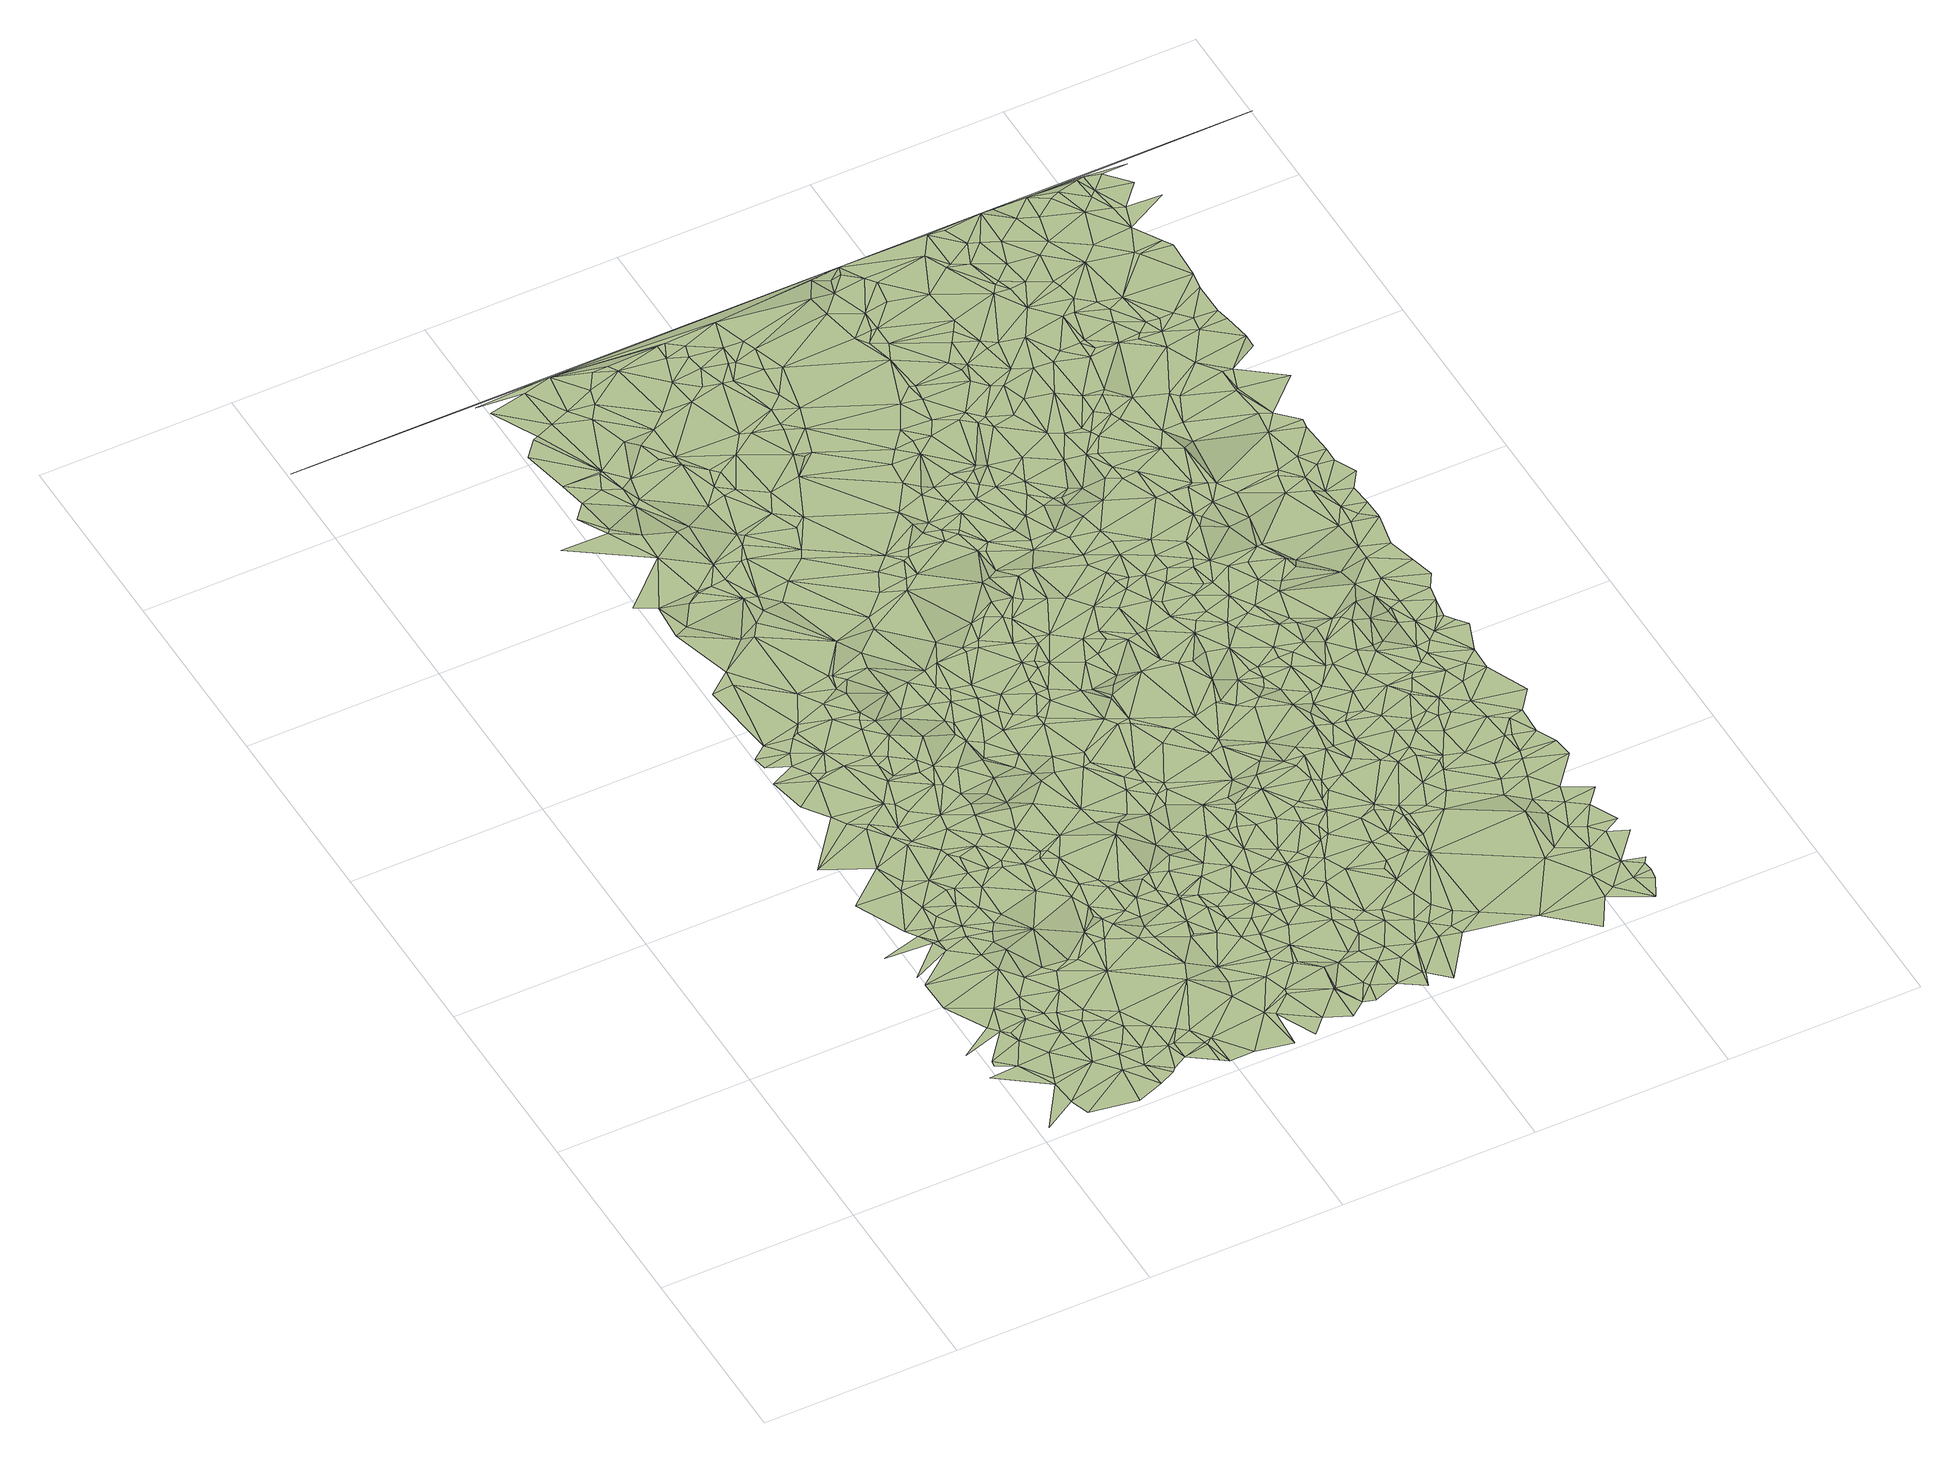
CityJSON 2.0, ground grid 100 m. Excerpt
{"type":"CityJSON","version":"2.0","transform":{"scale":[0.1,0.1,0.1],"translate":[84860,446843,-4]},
"CityObjects":{
"terrain1":{"type":"TINRelief","geometry":[{"type":"CompositeSurface","lod":"2","boundaries":[[[0,1,2]],[[3,4,5]],[[2,6,3]],[[7,8,9]],[[10,0,2]],[[11,2,3]],[[10,7,0]],[[11,12,2]],[[10,2,12]],[[13,14,8]],[[15,3,5]],[[16,7,10]],[[17,5,18]],[[15,11,3]],[[7,13,8]],[[16,19,7]],[[14,20,21]],[[15,12,11]],[[16,10,19]],[[19,13,7]],[[17,18,22]],[[23,10,12]],[[15,5,17]],[[13,20,14]],[[24,25,26]],[[23,19,10]],[[27,24,28]],[[19,29,13]],[[15,30,12]],[[23,12,30]],[[27,21,31]],[[32,13,29]],[[33,29,19]],[[20,31,21]],[[33,19,23]],[[34,25,24]],[[35,36,25]],[[36,37,38]],[[32,20,13]],[[27,34,24]],[[15,39,30]],[[33,32,29]],[[23,30,39]],[[34,35,25]],[[17,22,40]],[[15,17,41]],[[42,33,23]],[[15,41,39]],[[43,36,35]],[[27,44,34]],[[23,39,45]],[[37,46,38]],[[42,23,45]],[[43,37,36]],[[27,31,44]],[[41,17,47]],[[17,40,47]],[[32,48,20]],[[33,49,32]],[[50,35,34]],[[42,49,33]],[[41,51,39]],[[50,34,44]],[[43,35,52]],[[32,49,48]],[[50,52,35]],[[42,45,53]],[[54,31,20]],[[55,47,40]],[[45,39,56]],[[57,41,47]],[[58,59,46]],[[48,54,20]],[[60,44,31]],[[57,51,41]],[[42,53,49]],[[61,39,51]],[[62,63,59]],[[37,64,46]],[[60,31,54]],[[65,43,52]],[[53,45,56]],[[61,56,39]],[[66,47,55]],[[67,37,43]],[[58,62,59]],[[50,65,52]],[[68,50,44]],[[48,69,54]],[[68,44,60]],[[57,61,51]],[[67,64,37]],[[48,49,70]],[[57,47,71]],[[71,47,66]],[[48,70,69]],[[72,43,65]],[[73,53,56]],[[72,67,43]],[[68,74,50]],[[64,75,46]],[[50,76,65]],[[73,56,61]],[[77,61,57]],[[74,76,50]],[[78,79,80]],[[60,54,81]],[[82,71,66]],[[83,49,53]],[[78,80,63]],[[58,46,84]],[[77,57,71]],[[67,75,64]],[[81,54,69]],[[68,60,81]],[[85,72,65]],[[73,61,77]],[[75,84,46]],[[70,86,69]],[[85,65,76]],[[85,67,72]],[[83,70,49]],[[73,83,53]],[[87,71,82]],[[58,88,62]],[[68,81,74]],[[89,90,91]],[[92,93,79]],[[74,94,76]],[[78,92,79]],[[86,81,69]],[[58,84,88]],[[95,63,62]],[[96,71,87]],[[96,77,71]],[[91,90,93]],[[85,97,67]],[[74,81,94]],[[98,86,70]],[[99,89,91]],[[87,82,100]],[[85,76,101]],[[94,101,76]],[[95,62,88]],[[67,102,75]],[[78,63,95]],[[103,88,84]],[[83,98,70]],[[82,104,105]],[[106,84,75]],[[96,87,107]],[[100,82,105]],[[67,97,108]],[[103,84,106]],[[85,101,97]],[[107,87,100]],[[67,108,102]],[[78,109,92]],[[106,75,102]],[[103,95,88]],[[105,104,110]],[[111,99,91]],[[92,112,93]],[[73,77,113]],[[91,93,112]],[[86,114,81]],[[98,114,86]],[[115,94,81]],[[105,110,116]],[[100,105,116]],[[107,100,116]],[[117,109,78]],[[92,109,112]],[[99,118,119]],[[115,101,94]],[[83,120,98]],[[108,97,121]],[[113,77,96]],[[101,122,97]],[[117,78,95]],[[73,113,83]],[[103,123,95]],[[124,99,111]],[[111,91,112]],[[106,102,125]],[[103,106,126]],[[116,110,127]],[[97,122,121]],[[128,123,103]],[[98,120,114]],[[124,118,99]],[[113,96,107]],[[117,112,109]],[[108,129,102]],[[130,122,101]],[[108,121,129]],[[83,131,120]],[[111,112,132]],[[128,103,126]],[[133,119,118]],[[130,101,115]],[[106,125,126]],[[124,111,132]],[[134,81,114]],[[122,129,121]],[[135,95,123]],[[135,117,95]],[[129,125,102]],[[107,116,136]],[[134,115,81]],[[131,114,120]],[[130,137,122]],[[83,138,131]],[[139,112,117]],[[137,129,122]],[[140,132,112]],[[116,127,141]],[[142,117,135]],[[128,143,123]],[[144,114,131]],[[140,124,132]],[[145,130,115]],[[113,107,136]],[[129,146,125]],[[83,113,147]],[[148,118,124]],[[142,139,117]],[[145,137,130]],[[148,133,118]],[[135,123,143]],[[83,147,138]],[[149,114,144]],[[150,114,149]],[[128,126,143]],[[151,129,137]],[[142,135,152]],[[150,134,114]],[[153,154,155]],[[156,126,125]],[[144,131,157]],[[139,158,112]],[[151,146,129]],[[159,145,115]],[[134,159,115]],[[138,157,131]],[[136,116,141]],[[133,160,154]],[[145,151,137]],[[156,125,146]],[[140,112,158]],[[135,161,152]],[[150,149,144]],[[142,152,162]],[[142,162,139]],[[141,127,163]],[[164,124,140]],[[160,155,154]],[[148,124,164]],[[135,143,161]],[[165,153,155]],[[150,166,134]],[[167,145,159]],[[168,169,153]],[[170,126,156]],[[171,143,126]],[[134,166,159]],[[144,157,172]],[[150,144,172]],[[145,173,151]],[[138,174,157]],[[148,175,133]],[[176,146,151]],[[177,162,152]],[[178,171,126]],[[178,126,170]],[[113,136,179]],[[147,180,138]],[[167,173,145]],[[177,152,161]],[[176,156,146]],[[162,181,139]],[[147,113,182]],[[180,174,138]],[[175,160,133]],[[139,181,158]],[[157,174,183]],[[140,158,184]],[[167,159,185]],[[113,179,182]],[[157,183,172]],[[150,186,166]],[[166,185,159]],[[187,141,163]],[[173,176,151]],[[164,140,188]],[[189,153,165]],[[150,172,186]],[[190,161,143]],[[167,191,173]],[[140,184,188]],[[148,164,192]],[[190,143,171]],[[177,181,162]],[[168,193,194]],[[147,195,180]],[[167,185,191]],[[177,161,190]],[[184,158,196]],[[166,197,185]],[[198,170,156]],[[168,153,189]],[[176,199,156]],[[147,182,195]],[[200,136,141]],[[181,196,158]],[[166,186,197]],[[201,165,155]],[[202,178,170]],[[160,201,155]],[[200,179,136]],[[203,171,178]],[[180,204,174]],[[164,188,205]],[[148,206,175]],[[184,196,188]],[[207,172,183]],[[208,141,187]],[[148,192,206]],[[203,190,171]],[[192,164,205]],[[173,209,176]],[[186,172,207]],[[173,191,209]],[[189,165,210]],[[183,174,211]],[[198,156,199]],[[193,212,213]],[[200,182,179]],[[185,209,191]],[[177,214,181]],[[175,215,160]],[[177,190,214]],[[202,170,198]],[[180,195,204]],[[216,187,217]],[[218,197,186]],[[212,219,213]],[[218,186,207]],[[220,196,181]],[[221,141,208]],[[202,222,178]],[[207,183,211]],[[221,200,141]],[[201,210,165]],[[204,211,174]],[[216,208,187]],[[203,178,222]],[[223,212,193]],[[176,224,199]],[[225,189,210]],[[226,195,182]],[[223,193,168]],[[192,227,206]],[[192,205,228]],[[215,201,160]],[[229,188,196]],[[176,209,224]],[[214,220,181]],[[195,230,204]],[[192,228,227]],[[229,205,188]],[[226,230,195]],[[202,198,222]],[[197,231,185]],[[218,207,232]],[[198,199,224]],[[233,182,200]],[[234,196,220]],[[235,190,203]],[[225,210,201]],[[168,189,236]],[[237,214,190]],[[226,204,230]],[[207,211,238]],[[239,219,212]],[[240,219,241]],[[185,231,209]],[[218,231,197]],[[242,226,182]],[[243,175,206]],[[229,228,205]],[[225,236,189]],[[232,207,238]],[[243,215,175]],[[229,196,234]],[[223,239,212]],[[203,222,244]],[[245,223,168]],[[215,246,201]],[[204,247,211]],[[248,182,233]],[[248,242,182]],[[243,206,227]],[[218,232,249]],[[250,227,228]],[[251,225,201]],[[237,190,235]],[[252,253,240]],[[254,200,221]],[[255,220,214]],[[238,211,256]],[[257,208,216]],[[221,208,257]],[[235,203,244]],[[239,241,219]],[[226,258,204]],[[256,211,247]],[[251,236,225]],[[198,224,259]],[[222,198,260]],[[232,238,249]],[[209,261,224]],[[245,168,236]],[[243,246,215]],[[246,262,201]],[[258,247,204]],[[240,241,263]],[[218,249,231]],[[250,228,229]],[[251,201,262]],[[234,220,264]],[[233,200,254]],[[245,239,223]],[[237,255,214]],[[222,265,244]],[[257,216,266]],[[252,267,253]],[[268,256,247]],[[250,269,227]],[[242,270,226]],[[235,244,271]],[[252,240,263]],[[231,272,209]],[[209,272,261]],[[273,238,256]],[[269,243,227]],[[273,249,238]],[[270,258,226]],[[255,264,220]],[[246,274,262]],[[271,244,265]],[[198,259,260]],[[275,229,234]],[[268,247,276]],[[239,277,241]],[[258,276,247]],[[222,260,265]],[[243,274,246]],[[278,254,221]],[[261,259,224]],[[235,271,279]],[[280,242,248]],[[251,262,281]],[[252,282,267]],[[237,235,283]],[[251,281,236]],[[278,221,257]],[[241,277,263]],[[250,229,275]],[[275,234,264]],[[237,283,255]],[[248,233,284]],[[285,286,282]],[[287,245,236]],[[270,288,258]],[[287,239,245]],[[289,277,239]],[[290,256,268]],[[288,276,258]],[[242,291,270]],[[292,257,266]],[[284,233,254]],[[287,289,239]],[[271,265,293]],[[252,263,277]],[[280,291,242]],[[271,293,279]],[[280,248,284]],[[290,268,276]],[[273,294,249]],[[273,256,290]],[[295,231,249]],[[252,285,282]],[[296,257,292]],[[284,254,297]],[[274,298,262]],[[231,299,272]],[[278,297,254]],[[255,283,300]],[[281,262,301]],[[255,300,264]],[[289,302,277]],[[235,303,283]],[[302,252,277]],[[260,293,265]],[[278,257,296]],[[235,279,303]],[[285,304,286]],[[261,305,259]],[[288,306,276]],[[294,295,249]],[[250,307,269]],[[308,288,270]],[[236,281,309]],[[260,259,305]],[[310,261,272]],[[287,236,311]],[[298,301,262]],[[250,275,307]],[[275,264,312]],[[295,299,231]],[[313,296,292]],[[269,314,243]],[[291,308,270]],[[310,272,299]],[[315,274,243]],[[312,264,300]],[[306,290,276]],[[316,279,293]],[[284,297,317]],[[283,303,300]],[[317,297,278]],[[280,318,291]],[[317,278,296]],[[319,280,284]],[[287,320,289]],[[311,236,309]],[[321,294,273]],[[316,303,279]],[[260,322,293]],[[323,292,324]],[[308,306,288]],[[281,301,309]],[[321,273,290]],[[260,305,322]],[[317,296,313]],[[275,312,307]],[[252,325,285]],[[326,327,304]],[[313,292,323]],[[328,252,302]],[[319,318,280]],[[261,329,305]],[[315,298,274]],[[269,307,314]],[[312,300,330]],[[291,318,308]],[[331,295,294]],[[285,332,304]],[[333,299,295]],[[315,243,314]],[[289,334,302]],[[310,335,261]],[[287,311,320]],[[333,310,299]],[[300,303,336]],[[321,331,294]],[[284,317,337]],[[330,300,336]],[[316,338,303]],[[328,325,252]],[[308,339,306]],[[340,290,306]],[[323,324,341]],[[325,332,285]],[[342,301,298]],[[335,329,261]],[[322,305,329]],[[343,311,309]],[[331,344,295]],[[312,330,345]],[[307,312,345]],[[346,308,318]],[[316,293,347]],[[319,346,318]],[[321,290,340]],[[289,320,334]],[[333,295,344]],[[338,336,303]],[[348,309,301]],[[347,293,322]],[[319,284,349]],[[313,323,350]],[[317,313,350]],[[340,306,339]],[[328,302,351]],[[316,352,338]],[[353,330,336]],[[333,335,310]],[[326,304,332]],[[351,302,354]],[[355,339,308]],[[346,355,308]],[[349,284,337]],[[345,330,353]],[[343,309,348]],[[307,356,314]],[[317,357,337]],[[321,358,331]],[[319,359,346]],[[302,334,354]],[[323,341,350]],[[348,301,342]],[[360,320,311]],[[361,322,329]],[[316,362,352]],[[358,344,331]],[[317,350,357]],[[338,363,336]],[[315,364,298]],[[307,345,356]],[[365,332,325]],[[321,340,358]],[[366,340,339]],[[367,333,344]],[[353,336,363]],[[352,363,338]],[[368,311,343]],[[355,366,339]],[[316,347,362]],[[361,347,322]],[[359,355,346]],[[319,349,359]],[[361,329,369]],[[335,370,329]],[[369,329,370]],[[333,371,335]],[[360,372,320]],[[373,326,332]],[[372,334,320]],[[328,374,325]],[[365,373,332]],[[357,375,337]],[[367,371,333]],[[315,314,376]],[[377,342,298]],[[345,353,378]],[[351,354,379]],[[368,360,311]],[[328,351,374]],[[350,341,380]],[[343,348,381]],[[354,334,379]],[[382,340,366]],[[349,337,375]],[[383,370,335]],[[374,365,325]],[[357,350,384]],[[382,358,340]],[[359,385,355]],[[371,383,335]],[[356,345,386]],[[387,369,370]],[[388,362,347]],[[364,377,298]],[[358,389,344]],[[390,363,352]],[[341,391,392]],[[356,376,314]],[[389,367,344]],[[390,352,362]],[[368,343,381]],[[351,379,374]],[[357,384,375]],[[355,393,366]],[[341,392,380]],[[394,372,360]],[[386,345,378]],[[395,359,349]],[[372,396,334]],[[396,379,334]],[[397,398,326]],[[350,380,384]],[[359,399,385]],[[383,387,370]],[[367,400,371]],[[315,376,364]],[[395,399,359]],[[401,353,363]],[[382,366,402]],[[353,403,378]],[[368,394,360]],[[349,375,404]],[[405,362,388]],[[385,393,355]],[[382,406,358]],[[407,361,369]],[[394,408,372]],[[371,409,383]],[[373,410,326]],[[408,396,372]],[[411,392,391]],[[412,347,361]],[[395,349,404]],[[371,400,409]],[[402,366,393]],[[389,400,367]],[[383,409,387]],[[348,342,413]],[[406,389,358]],[[388,347,412]],[[405,390,362]],[[390,414,363]],[[385,399,415]],[[407,369,387]],[[416,365,374]],[[348,417,381]],[[401,403,353]],[[365,418,373]],[[386,378,403]],[[375,384,419]],[[382,420,406]],[[356,386,421]],[[422,394,368]],[[385,415,393]],[[423,384,380]],[[395,424,399]],[[425,379,396]],[[423,380,392]],[[404,375,419]],[[368,381,417]],[[423,392,411]],[[395,404,426]],[[401,363,414]],[[382,402,427]],[[326,410,428]],[[405,388,412]],[[399,424,415]],[[377,413,342]],[[386,403,429]],[[356,421,376]],[[394,425,408]],[[408,425,396]],[[405,430,390]],[[402,393,427]],[[422,368,417]],[[416,418,365]],[[430,414,390]],[[364,431,377]],[[348,413,417]],[[412,361,407]],[[395,426,424]],[[373,418,410]],[[376,431,364]],[[382,432,420]],[[433,374,379]],[[423,419,384]],[[406,434,389]],[[404,419,426]],[[409,435,387]],[[420,434,406]],[[382,427,432]],[[386,429,421]],[[422,425,394]],[[415,436,393]],[[437,411,438]],[[439,409,400]],[[427,393,440]],[[430,441,414]],[[389,439,400]],[[423,411,437]],[[442,430,405]],[[443,429,403]],[[444,407,387]],[[420,432,434]],[[415,424,445]],[[389,434,446]],[[401,414,441]],[[447,379,425]],[[448,426,419]],[[418,428,410]],[[433,416,374]],[[440,393,436]],[[442,405,412]],[[443,403,401]],[[449,389,446]],[[435,444,387]],[[376,450,431]],[[415,445,436]],[[424,426,451]],[[377,431,452]],[[453,419,423]],[[422,417,454]],[[455,326,428]],[[456,421,429]],[[433,379,447]],[[377,452,413]],[[457,401,441]],[[458,441,430]],[[432,427,459]],[[448,419,453]],[[449,439,389]],[[460,412,407]],[[442,458,430]],[[432,459,434]],[[424,451,445]],[[431,450,452]],[[416,461,418]],[[427,440,462]],[[463,435,409]],[[457,441,458]],[[464,429,443]],[[465,453,423]],[[460,407,444]],[[465,423,437]],[[442,412,466]],[[467,401,457]],[[464,456,429]],[[440,436,468]],[[469,376,421]],[[470,426,448]],[[467,443,401]],[[422,471,425]],[[466,412,460]],[[437,438,472]],[[439,463,409]],[[434,473,446]],[[449,446,474]],[[452,475,413]],[[459,427,462]],[[469,450,376]],[[433,461,416]],[[450,475,452]],[[436,445,468]],[[470,451,426]],[[467,457,458]],[[476,421,456]],[[442,466,477]],[[478,417,413]],[[459,473,434]],[[479,448,453]],[[455,428,418]],[[475,480,413]],[[422,454,471]],[[481,444,435]],[[460,444,481]],[[447,425,482]],[[449,474,439]],[[440,468,462]],[[483,466,460]],[[455,484,326]],[[485,458,442]],[[486,443,467]],[[483,477,466]],[[465,437,487]],[[485,442,477]],[[478,454,417]],[[488,464,443]],[[474,446,473]],[[488,443,486]],[[465,489,453]],[[471,482,425]],[[464,476,456]],[[461,490,418]],[[491,468,445]],[[476,469,421]],[[463,481,435]],[[492,477,483]],[[437,472,487]],[[470,448,479]],[[493,467,458]],[[494,413,480]],[[451,495,445]],[[496,475,450]],[[459,462,497]],[[479,453,489]],[[433,498,461]],[[459,497,473]],[[486,467,493]],[[499,462,468]],[[439,474,500]],[[470,501,451]],[[465,487,502]],[[490,455,418]],[[488,486,493]],[[503,477,492]],[[499,468,491]],[[460,481,504]],[[503,485,477]],[[483,460,505]],[[433,447,506]],[[465,502,489]],[[439,507,463]],[[496,480,475]],[[495,491,445]],[[508,471,454]],[[501,509,451]],[[474,473,500]],[[488,510,464]],[[510,476,464]],[[511,458,485]],[[478,413,494]],[[511,493,458]],[[463,512,481]],[[447,482,513]],[[508,454,514]],[[484,515,326]],[[473,497,516]],[[433,506,498]],[[469,517,450]],[[509,495,451]],[[492,483,505]],[[518,487,472]],[[439,500,519]],[[510,469,476]],[[520,462,499]],[[471,521,482]],[[461,498,522]],[[520,497,462]],[[439,519,507]],[[470,509,501]],[[494,480,523]],[[463,507,512]],[[461,524,490]],[[520,499,491]],[[505,460,504]],[[496,523,480]],[[508,514,471]],[[488,525,510]],[[503,526,485]],[[517,496,450]],[[518,502,487]],[[481,512,504]],[[527,488,493]],[[520,516,497]],[[461,522,524]],[[528,482,521]],[[510,529,469]],[[503,492,505]],[[447,513,506]],[[511,485,526]],[[490,484,455]],[[528,513,482]],[[473,530,500]],[[473,516,531]],[[527,525,488]],[[498,506,522]],[[479,489,532]],[[470,479,532]],[[478,533,454]],[[470,534,509]],[[471,514,535]],[[471,535,521]],[[529,517,469]],[[520,491,536]],[[536,491,495]],[[537,494,523]],[[532,489,502]],[[507,519,538]],[[539,514,454]],[[520,540,516]],[[490,541,484]],[[478,494,537]],[[490,524,541]],[[496,542,523]],[[510,543,529]],[[500,544,519]],[[507,545,512]],[[510,525,543]],[[509,534,495]],[[537,523,542]],[[511,526,546]],[[528,521,535]],[[503,547,526]],[[529,548,517]],[[540,531,516]],[[507,538,545]],[[473,531,530]],[[529,543,548]],[[518,472,549]],[[513,550,506]],[[511,551,493]],[[504,512,552]],[[532,502,518]],[[553,527,493]],[[544,538,519]],[[530,544,500]],[[503,505,547]],[[554,522,506]],[[470,532,534]],[[555,542,496]],[[520,556,540]],[[539,454,533]],[[527,543,525]],[[517,555,496]],[[557,478,537]],[[558,511,546]],[[554,506,550]],[[536,495,559]],[[534,559,495]],[[548,560,517]],[[528,561,513]],[[524,522,562]],[[546,526,547]],[[528,535,561]],[[544,545,538]],[[555,563,542]],[[564,550,513]],[[505,504,565]],[[553,493,551]],[[524,562,541]],[[540,566,531]],[[540,556,566]],[[557,533,478]],[[520,536,567]],[[568,537,542]],[[558,551,511]],[[569,548,543]],[[520,567,556]],[[517,570,555]],[[512,571,552]],[[554,562,522]],[[517,560,570]],[[572,535,514]],[[558,546,547]],[[527,569,543]],[[554,550,573]],[[484,541,515]],[[564,513,561]],[[555,570,563]],[[545,574,512]],[[536,559,575]],[[563,568,542]],[[505,576,547]],[[577,559,534]],[[504,552,578]],[[553,569,527]],[[557,537,579]],[[530,580,544]],[[581,560,548]],[[530,531,580]],[[532,577,534]],[[544,582,545]],[[505,565,576]],[[564,583,550]],[[512,574,571]],[[580,531,566]],[[550,583,573]],[[579,537,568]],[[536,575,567]],[[572,514,539]],[[504,578,565]],[[570,568,563]],[[558,547,584]],[[556,585,566]],[[554,573,562]],[[557,586,533]],[[581,548,569]],[[580,582,544]],[[587,575,559]],[[588,552,571]],[[581,570,560]],[[541,562,515]],[[577,589,559]],[[556,567,585]],[[576,584,547]],[[532,590,577]],[[588,578,552]],[[557,591,586]],[[558,592,551]],[[587,559,589]],[[557,579,591]],[[558,584,592]],[[593,564,561]],[[567,575,587]],[[580,566,594]],[[573,595,562]],[[577,590,589]],[[576,596,584]],[[597,568,570]],[[566,585,594]],[[573,583,598]],[[593,583,564]],[[599,533,586]],[[599,539,533]],[[532,518,600]],[[580,594,582]],[[553,601,569]],[[397,326,515]],[[582,602,545]],[[567,587,603]],[[604,588,571]],[[573,598,595]],[[605,579,568]],[[565,578,606]],[[590,607,589]],[[581,608,570]],[[562,595,515]],[[572,609,535]],[[587,589,603]],[[610,561,535]],[[604,578,588]],[[553,551,611]],[[592,584,596]],[[518,549,600]],[[608,597,570]],[[599,586,591]],[[532,612,590]],[[574,613,571]],[[545,614,574]],[[589,607,603]],[[576,565,615]],[[593,598,583]],[[616,591,579]],[[597,605,568]],[[572,539,599]],[[576,615,596]],[[604,571,613]],[[581,569,617]],[[567,618,585]],[[594,585,619]],[[551,592,620]],[[621,606,578]],[[582,594,602]],[[616,579,605]],[[565,606,615]],[[590,612,607]],[[545,602,614]],[[603,607,622]],[[553,611,601]],[[599,591,623]],[[616,623,591]],[[567,603,624]],[[601,617,569]],[[592,596,625]],[[626,594,619]],[[574,614,613]],[[610,535,609]],[[551,620,627]],[[619,585,618]],[[551,627,611]],[[626,602,594]],[[572,599,628]],[[581,629,608]],[[608,630,597]],[[597,630,605]],[[631,578,604]],[[621,615,606]],[[632,604,613]],[[622,607,612]],[[572,628,609]],[[621,578,631]],[[633,616,605]],[[615,634,596]],[[625,596,634]],[[592,625,620]],[[603,622,635]],[[567,624,618]],[[626,619,636]],[[637,549,638]],[[581,617,639]],[[632,613,640]],[[641,593,561]],[[608,629,630]],[[581,639,629]],[[626,642,602]],[[632,643,604]],[[613,614,640]],[[616,644,623]],[[633,605,645]],[[630,645,605]],[[599,623,646]],[[604,643,647]],[[648,614,602]],[[649,628,599]],[[633,644,616]],[[619,618,636]],[[631,604,647]],[[624,603,635]],[[626,636,642]],[[532,650,612]],[[621,631,615]],[[642,648,602]],[[649,609,628]],[[651,627,620]],[[632,640,643]],[[651,611,627]],[[652,515,595]],[[644,646,623]],[[652,595,598]],[[593,653,598]],[[622,612,654]],[[655,625,634]],[[649,599,646]],[[648,656,614]],[[615,657,634]],[[601,611,658]],[[659,600,549]],[[647,643,660]],[[601,658,617]],[[532,600,650]],[[659,549,637]],[[642,656,648]],[[622,654,635]],[[661,620,625]],[[631,647,660]],[[636,618,662]],[[663,640,614]],[[629,664,630]],[[633,665,644]],[[633,645,665]],[[630,666,645]],[[610,641,561]],[[661,651,620]],[[636,667,642]],[[624,662,618]],[[651,658,611]],[[663,614,656]],[[649,668,609]],[[669,625,655]],[[644,665,646]],[[630,664,666]],[[639,617,670]],[[631,671,615]],[[672,643,640]],[[657,673,634]],[[655,634,674]],[[668,610,609]],[[642,675,656]],[[615,671,657]],[[672,660,643]],[[639,676,629]],[[642,667,675]],[[661,625,669]],[[661,658,651]],[[617,658,677]],[[624,635,678]],[[665,645,679]],[[645,666,680]],[[672,640,663]],[[631,660,681]],[[629,682,664]],[[636,662,683]],[[624,684,662]],[[674,634,673]],[[685,635,654]],[[617,677,670]],[[679,645,680]],[[649,646,686]],[[663,656,687]],[[636,688,667]],[[689,654,612]],[[669,655,674]],[[657,671,673]],[[631,690,671]],[[664,691,666]],[[672,692,660]],[[629,676,682]],[[639,670,676]],[[624,678,684]],[[631,681,690]],[[681,660,692]],[[667,693,675]],[[649,686,668]],[[635,694,678]],[[641,695,593]],[[680,666,691]],[[593,695,653]],[[696,646,665]],[[668,697,610]],[[675,698,656]],[[672,663,687]],[[653,652,598]],[[685,694,635]],[[662,684,683]],[[664,682,691]],[[636,683,688]],[[661,699,658]],[[661,669,700]],[[659,637,701]],[[656,698,687]],[[650,689,612]],[[665,679,702]],[[667,688,693]],[[697,703,610]],[[704,650,600]],[[652,705,515]],[[706,691,682]],[[686,646,696]],[[661,700,699]],[[679,680,702]],[[672,707,692]],[[659,708,600]],[[704,600,708]],[[658,709,677]],[[675,693,698]],[[710,684,678]],[[669,674,711]],[[680,691,712]],[[673,671,713]],[[690,714,671]],[[701,637,715]],[[610,703,641]],[[716,685,654]],[[681,692,707]],[[674,673,713]],[[668,717,697]],[[710,678,694]],[[672,687,718]],[[709,670,677]],[[686,717,668]],[[706,712,691]],[[710,694,685]],[[699,709,658]],[[683,684,719]],[[697,720,703]],[[700,669,721]],[[670,722,676]],[[665,702,723]],[[689,716,654]],[[690,681,724]],[[722,682,676]],[[672,718,707]],[[696,665,723]],[[710,719,684]],[[706,682,725]],[[659,701,726]],[[669,711,721]],[[714,713,671]],[[641,703,720]],[[687,698,727]],[[674,728,711]],[[704,729,650]],[[730,688,683]],[[681,707,731]],[[690,724,714]],[[732,710,685]],[[718,687,727]],[[674,713,728]],[[686,696,717]],[[701,715,733]],[[706,725,712]],[[730,683,719]],[[705,397,515]],[[700,734,699]],[[735,704,708]],[[680,736,702]],[[659,726,708]],[[680,712,736]],[[693,688,737]],[[722,725,682]],[[735,729,704]],[[641,738,695]],[[726,701,733]],[[693,737,698]],[[681,731,724]],[[739,689,650]],[[718,731,707]],[[700,721,734]],[[721,711,728]],[[696,740,717]],[[697,741,720]],[[710,742,719]],[[743,685,716]],[[743,732,685]],[[714,744,713]],[[729,739,650]],[[738,745,695]],[[696,723,740]],[[641,746,738]],[[697,717,741]],[[724,744,714]],[[699,747,709]],[[727,698,748]],[[732,742,710]],[[653,695,749]],[[733,715,750]],[[730,751,688]],[[736,712,725]],[[653,752,652]],[[641,720,753]],[[709,754,670]],[[718,727,755]],[[699,734,747]],[[718,755,731]],[[756,730,719]],[[757,721,728]],[[670,754,722]],[[737,748,698]],[[735,708,758]],[[738,746,759]],[[689,760,716]],[[738,759,745]],[[728,713,761]],[[739,760,689]],[[745,749,695]],[[723,702,762]],[[724,731,763]],[[724,764,744]],[[751,737,688]],[[734,721,757]],[[726,733,765]],[[766,719,742]],[[767,708,726]],[[768,740,723]],[[722,769,725]],[[735,770,729]],[[752,705,652]],[[729,770,739]],[[771,733,750]],[[641,753,746]],[[713,744,772]],[[717,740,773]],[[653,749,752]],[[756,719,766]],[[724,763,764]],[[762,702,736]],[[758,708,767]],[[771,765,733]],[[757,728,761]],[[731,755,774]],[[763,731,774]],[[734,757,747]],[[756,751,730]],[[775,727,748]],[[745,759,749]],[[741,776,720]],[[775,755,727]],[[720,776,753]],[[761,713,772]],[[736,725,777]],[[778,726,765]],[[768,723,762]],[[764,779,744]],[[780,743,716]],[[717,773,741]],[[735,758,781]],[[769,777,725]],[[752,782,705]],[[722,783,769]],[[739,784,760]],[[747,785,709]],[[780,716,760]],[[739,770,784]],[[751,786,737]],[[787,732,743]],[[735,781,770]],[[788,766,742]],[[732,789,742]],[[744,779,772]],[[790,767,726]],[[768,791,740]],[[764,763,792]],[[737,793,748]],[[747,757,794]],[[722,754,783]],[[795,756,766]],[[795,751,756]],[[749,759,796]],[[792,774,755]],[[763,774,792]],[[786,797,737]],[[775,748,798]],[[740,791,773]],[[799,758,767]],[[762,736,800]],[[709,785,754]],[[752,801,782]],[[746,753,802]],[[795,786,751]],[[782,397,705]],[[749,803,752]],[[800,736,777]],[[764,792,779]],[[780,804,743]],[[788,795,766]],[[761,772,805]],[[746,806,759]],[[788,742,789]],[[798,748,793]],[[807,755,775]],[[799,781,758]],[[808,768,762]],[[741,809,776]],[[769,810,777]],[[769,783,810]],[[757,761,811]],[[797,793,737]],[[753,776,809]],[[773,809,741]],[[787,743,804]],[[795,797,786]],[[787,789,732]],[[812,792,755]],[[747,794,785]],[[772,779,813]],[[752,803,801]],[[808,791,768]],[[782,801,397]],[[814,775,798]],[[815,784,770]],[[777,810,816]],[[812,755,807]],[[802,753,809]],[[815,770,781]],[[794,757,817]],[[746,802,818]],[[749,796,819]],[[761,805,811]],[[814,807,775]],[[820,810,783]],[[754,820,783]],[[821,795,788]],[[749,819,803]],[[784,822,760]],[[822,780,760]],[[800,777,823]],[[803,397,801]],[[814,798,824]],[[777,816,825]],[[757,811,817]],[[805,772,826]],[[796,759,827]],[[828,809,773]],[[829,762,800]],[[785,830,754]],[[787,804,831]],[[821,788,789]],[[794,832,785]],[[746,818,806]],[[772,813,826]],[[791,828,773]],[[754,830,820]],[[833,798,793]],[[808,762,829]],[[795,834,797]],[[834,793,797]],[[777,825,823]],[[835,804,780]],[[800,823,836]],[[794,817,832]],[[837,802,809]],[[812,838,792]],[[814,839,807]],[[814,824,839]],[[821,840,795]],[[841,779,792]],[[787,831,842]],[[843,824,798]],[[787,842,789]],[[831,804,844]],[[759,806,827]],[[829,800,836]],[[805,826,811]],[[808,845,791]],[[846,813,779]],[[816,810,847]],[[848,830,785]],[[843,798,833]],[[828,849,809]],[[785,832,850]],[[834,833,793]],[[812,807,838]],[[840,834,795]],[[837,809,849]],[[826,813,851]],[[820,847,810]],[[820,830,852]],[[796,827,819]],[[818,802,837]],[[835,780,822]],[[832,817,850]],[[791,845,828]],[[835,844,804]],[[831,844,842]],[[838,807,839]],[[821,789,853]],[[848,785,850]],[[825,816,847]],[[854,811,826]],[[823,855,836]],[[808,829,845]],[[848,852,830]],[[842,853,789]],[[856,839,824]],[[834,857,833]],[[841,792,838]],[[846,851,813]],[[843,833,857]],[[806,818,837]],[[858,817,811]],[[856,824,843]],[[825,859,823]],[[860,854,826]],[[858,811,854]],[[803,861,397]],[[860,826,851]],[[829,836,862]],[[828,863,849]],[[841,846,779]],[[820,852,847]],[[858,850,817]],[[837,849,863]],[[844,853,842]],[[803,819,861]],[[862,836,855]],[[821,864,840]],[[823,859,855]],[[840,865,834]],[[866,838,839]],[[848,850,867]],[[834,865,857]],[[868,843,857]],[[856,869,839]],[[848,867,852]],[[860,851,846]],[[825,847,870]],[[825,870,859]],[[866,839,869]],[[871,821,853]],[[872,856,843]],[[828,845,873]],[[828,873,863]],[[827,861,819]],[[829,874,845]],[[841,838,866]],[[875,867,850]],[[872,843,868]],[[858,876,850]],[[829,862,874]],[[840,864,865]],[[856,877,869]],[[871,864,821]],[[875,850,876]],[[868,857,878]],[[862,855,879]],[[806,837,880]],[[866,869,877]],[[872,877,856]],[[852,867,881]],[[865,878,857]],[[879,855,859]],[[852,881,847]],[[882,854,860]],[[837,863,880]],[[806,880,827]],[[883,858,854]],[[872,868,884]],[[874,873,845]],[[875,881,867]],[[870,847,885]],[[886,866,877]],[[886,877,872]],[[868,878,884]],[[397,861,887]],[[888,841,866]],[[862,879,889]],[[860,846,890]],[[864,878,865]],[[870,891,859]],[[847,881,885]],[[841,892,846]],[[872,884,893]],[[888,866,886]],[[883,876,858]],[[879,859,891]],[[827,894,861]],[[862,895,874]],[[870,885,891]],[[874,896,873]],[[863,873,897]],[[875,898,881]],[[880,894,827]],[[862,889,895]],[[888,892,841]],[[883,854,882]],[[879,891,889]],[[886,872,899]],[[893,884,900]],[[885,881,898]],[[901,884,878]],[[902,875,876]],[[882,860,890]],[[872,893,899]],[[863,897,880]],[[900,884,903]],[[874,895,896]],[[892,890,846]],[[901,903,884]],[[888,886,904]],[[861,894,905]],[[906,885,898]],[[893,900,899]],[[883,907,876]],[[896,908,873]],[[397,887,909]],[[861,905,887]],[[886,899,904]],[[910,891,885]],[[880,911,894]],[[912,905,894]],[[895,913,896]],[[910,885,906]],[[902,876,907]],[[888,914,892]],[[897,873,908]],[[912,894,911]],[[889,891,915]],[[916,898,875]],[[889,915,895]],[[880,897,917]],[[880,917,911]],[[896,913,908]],[[918,888,904]],[[892,919,890]],[[895,920,913]],[[882,890,921]],[[922,887,905]],[[912,911,923]],[[912,922,905]],[[924,883,882]],[[917,923,911]],[[918,914,888]],[[902,916,875]],[[913,920,925]],[[913,925,908]],[[926,910,906]],[[883,927,907]],[[914,919,892]],[[897,928,917]],[[895,915,920]],[[929,882,921]],[[917,928,923]],[[924,927,883]],[[912,923,930]],[[931,906,898]],[[922,932,887]],[[924,882,929]],[[915,925,920]],[[921,890,933]],[[902,907,927]],[[933,890,919]],[[908,925,934]],[[912,935,922]],[[936,891,910]],[[897,908,937]],[[928,930,923]],[[929,921,938]],[[912,930,935]],[[924,929,939]],[[924,939,927]],[[897,940,928]],[[936,915,891]],[[941,926,906]],[[932,909,887]],[[938,921,933]],[[902,927,942]],[[943,934,925]],[[943,925,915]],[[908,934,937]],[[897,937,944]],[[916,931,898]],[[897,944,940]],[[929,938,945]],[[929,946,939]],[[947,910,926]],[[939,948,927]],[[922,909,932]],[[902,942,916]],[[930,949,935]],[[938,933,945]],[[922,935,909]],[[927,948,942]],[[928,950,930]],[[941,906,931]],[[929,945,946]],[[951,937,934]],[[952,943,915]],[[928,940,950]],[[953,952,915]],[[943,954,934]],[[936,953,915]],[[939,955,948]],[[947,936,910]],[[930,950,949]],[[935,949,909]],[[951,934,954]],[[956,939,946]],[[947,926,957]],[[957,926,941]],[[942,948,958]],[[956,955,939]],[[942,959,916]],[[916,960,931]],[[952,961,943]],[[962,952,953]],[[943,961,954]],[[963,944,937]],[[963,940,944]],[[962,953,936]],[[958,948,955]],[[963,937,951]],[[942,958,959]],[[941,931,960]],[[951,954,964]],[[949,965,909]],[[949,950,966]],[[963,950,940]],[[916,967,960]],[[962,961,952]],[[968,941,960]],[[961,964,954]],[[916,959,967]],[[968,957,941]],[[949,966,965]],[[909,965,969]],[[963,951,964]],[[947,957,970]],[[947,971,936]],[[962,972,961]],[[968,970,957]],[[963,966,950]],[[972,964,961]],[[971,962,936]],[[909,969,973]],[[962,974,972]],[[975,968,960]],[[974,964,972]],[[966,976,965]],[[973,969,965]],[[975,970,968]],[[977,947,970]],[[962,978,974]],[[963,979,966]],[[971,978,962]],[[977,971,947]],[[976,973,965]],[[980,963,964]],[[981,976,966]],[[974,982,964]],[[980,979,963]],[[979,981,966]],[[977,970,983]],[[976,984,973]],[[971,985,978]],[[980,964,986]],[[974,978,987]],[[977,988,971]],[[986,964,982]],[[971,988,985]],[[981,984,976]],[[989,973,984]],[[978,985,987]],[[974,987,982]],[[980,990,979]],[[979,990,981]],[[981,989,984]],[[991,973,989]],[[980,986,992]],[[993,989,981]],[[991,994,973]],[[980,992,990]],[[995,981,990]],[[996,986,982]],[[995,993,981]],[[993,991,989]],[[996,992,986]],[[995,997,993]],[[995,990,998]],[[993,997,991]],[[995,998,997]],[[991,997,994]],[[997,999,994]],[[909,973,1000]],[[1001,998,990]],[[1002,997,998]],[[1002,999,997]],[[1003,994,999]]]}]}
},
"vertices":[
[1015,550,40],[1011,520,39],[1105,470,40],[1198,280,41],[1042,50,39],[1210,150,39],[957,460,40],[1137,700,44],[1097,750,42],[928,640,40],[1185,610,42],[1211,320,41],[1270,480,41],[1186,850,41],[985,960,41],[1417,330,40],[1176,670,43],[1512,220,41],[1245,50,39],[1280,720,42],[1321,1060,48],[980,1130,43],[1490,10,38],[1384,570,41],[1140,1350,46],[1100,1420,46],[899,1370,44],[1169,1280,46],[970,1190,43],[1289,790,41],[1395,480,40],[1296,1180,44],[1323,860,41],[1370,710,42],[1166,1350,44],[1188,1440,44],[1061,1480,44],[1170,1720,46],[942,1730,47],[1475,480,40],[1630,60,39],[1549,320,40],[1422,690,42],[1207,1580,44],[1292,1320,44],[1501,590,40],[1141,1900,47],[1615,200,41],[1401,960,44],[1503,810,42],[1309,1390,43],[1591,370,39],[1235,1500,44],[1539,650,42],[1412,1150,53],[1712,100,40],[1607,540,40],[1660,310,39],[1222,2150,46],[901,2020,46],[1387,1230,44],[1653,470,40],[1158,2220,48],[1116,2290,48],[1208,1770,45],[1347,1520,43],[1731,120,39],[1315,1720,46],[1414,1290,45],[1503,980,41],[1553,930,40],[1774,260,40],[1358,1630,44],[1681,560,41],[1448,1340,44],[1337,1970,45],[1436,1460,43],[1764,410,40],[1174,2530,46],[988,2610,43],[1026,2420,45],[1583,1210,53],[1806,160,39],[1754,820,43],[1297,2050,46],[1393,1620,43],[1632,970,40],[1802,260,43],[1246,2170,46],[991,2790,43],[1001,2720,44],[1147,2750,44],[1165,2590,45],[1115,2670,44],[1504,1370,44],[1373,2260,44],[1854,340,43],[1496,1680,43],[1673,950,40],[1065,2850,43],[1929,200,40],[1510,1570,44],[1457,1870,45],[1352,2090,46],[1935,70,38],[1935,180,40],[1366,1980,45],[1904,300,43],[1469,1830,45],[1231,2560,45],[1973,40,39],[1206,2830,43],[1285,2680,43],[2051,600,38],[1784,1090,40],[1715,1430,44],[1970,210,40],[1325,2560,45],[1132,3270,38],[1023,3260,38],[1790,1010,40],[1512,1790,44],[1595,1660,44],[1412,2230,45],[1269,2900,44],[1547,1980,43],[1564,2070,44],[2101,40,40],[1444,2160,46],[1611,1820,41],[1654,1640,43],[1844,1010,39],[1241,2850,43],[1147,3360,38],[1843,1320,42],[1458,2380,44],[2180,400,43],[1670,1680,43],[1984,940,43],[1465,2560,44],[1422,2850,46],[2260,240,42],[1466,2490,43],[1634,2260,43],[1898,1130,40],[1752,1610,43],[1673,1870,42],[2094,700,37],[1363,3080,39],[1874,1170,30],[1882,1230,41],[1743,1740,41],[1496,2400,42],[1063,3860,50],[1052,3670,42],[1121,3700,43],[1705,2000,42],[1925,1080,39],[1510,2730,46],[1837,1470,42],[1307,3520,33],[1611,2360,44],[1532,2520,44],[2289,0,41],[1434,2960,44],[1207,3830,41],[1912,1380,41],[1832,1610,41],[1221,4160,39],[964,3920,47],[1721,2070,44],[1667,2240,42],[2018,1130,38],[1856,1650,41],[2040,990,45],[1365,3500,38],[1823,1830,41],[1638,2440,44],[1711,2150,43],[2208,490,45],[2050,910,42],[1602,2640,46],[2209,600,47],[2057,1060,39],[1529,2790,46],[1911,1570,41],[2018,1300,40],[2304,210,42],[1554,2830,47],[1274,3880,42],[1687,2370,43],[1887,1640,41],[1534,3020,43],[1097,4410,39],[855,4410,42],[2197,830,47],[1592,2750,46],[2002,1360,41],[1876,2010,33],[1866,1960,42],[2375,440,42],[1439,3740,42],[1821,2100,35],[1780,2310,42],[2230,930,44],[1558,2970,46],[1540,3110,44],[2102,1180,38],[2409,300,42],[1984,1700,40],[1276,3870,41],[2203,1060,43],[1114,4430,39],[1012,4550,44],[1736,2560,42],[1419,3580,34],[2480,90,40],[2403,10,39],[2076,1300,45],[1080,4630,46],[1708,2720,34],[2414,330,42],[1894,2170,41],[1218,4310,58],[1973,1940,42],[1347,3880,42],[2316,800,43],[1557,3100,45],[1604,3050,44],[1734,2890,37],[2216,840,45],[2209,1580,46],[2180,1270,41],[2450,530,45],[1735,2770,34],[1902,2450,34],[1423,4000,44],[1876,2510,34],[2206,1180,39],[1285,4500,46],[1054,4770,47],[1202,4670,43],[2399,720,44],[1685,3300,35],[1903,2300,41],[1370,4250,58],[1483,3630,42],[2272,1080,40],[2455,580,45],[2225,1290,41],[1721,3070,47],[1424,3890,41],[1258,4770,47],[1005,5010,47],[2529,460,45],[1876,2610,34],[2277,1100,40],[2615,230,40],[2358,970,41],[2077,2050,42],[2069,2120,32],[2147,1800,47],[1503,3720,42],[1242,4760,47],[1860,2740,34],[2014,2190,35],[2609,30,40],[1083,5100,43],[2292,1090,40],[1745,3170,45],[2400,860,43],[1918,2310,37],[2163,1690,47],[2313,1260,39],[1586,3640,37],[1846,2910,36],[2357,1060,39],[1290,4630,42],[2639,370,44],[1969,2400,34],[2483,700,44],[1545,3960,42],[1109,5110,46],[1906,2580,34],[2571,570,43],[1203,5150,45],[989,5340,50],[1435,4260,54],[2399,950,41],[1323,4530,47],[2428,1160,39],[2498,810,43],[2689,90,41],[2073,2260,34],[2363,1350,41],[2348,1450,27],[2624,230,40],[2550,460,45],[1676,3750,37],[2254,1640,50],[1961,2710,34],[1574,3960,42],[1355,4670,42],[2036,2560,34],[1190,5390,42],[2154,2070,42],[2496,1010,38],[1949,2940,34],[2560,890,41],[1600,4050,41],[2315,1670,46],[1609,4120,43],[1946,2820,34],[2752,200,40],[1869,3280,45],[1885,3360,44],[2082,2430,34],[2714,370,39],[2594,790,41],[2627,690,42],[1579,4340,46],[2475,1230,41],[2197,2170,39],[2771,170,41],[2749,70,42],[1379,5090,47],[1342,5430,38],[947,5410,45],[1439,4890,47],[2288,2040,43],[1995,2780,35],[2455,1340,38],[1304,5190,46],[2404,1620,46],[1603,4640,45],[2388,1810,48],[2076,2670,35],[2787,410,39],[2120,2550,35],[2575,1000,38],[2583,1160,37],[2883,120,41],[1799,3850,37],[1638,4100,40],[2443,1490,38],[2024,2960,34],[2643,800,40],[2266,2380,34],[1825,3900,37],[2819,630,41],[2875,290,40],[1498,4840,42],[2169,2500,36],[2095,2760,33],[1526,4720,43],[2677,910,39],[2077,3070,43],[2831,390,42],[2572,1380,39],[2738,780,38],[1677,4370,44],[2337,2120,42],[2263,2440,33],[2183,2640,36],[2003,3480,44],[1436,5170,46],[2638,1070,37],[2500,1640,47],[1816,4170,40],[2329,2050,43],[2419,1890,48],[2497,1720,45],[1664,4440,46],[1462,5260,47],[1596,4900,42],[2885,490,41],[2120,3430,45],[2063,3600,42],[2176,2960,34],[1598,4700,43],[2980,260,41],[1872,4030,40],[2686,1230,38],[2488,1820,46],[2947,360,40],[2780,900,38],[2172,2990,34],[2485,1910,49],[2292,2410,34],[2650,1560,45],[2330,2570,35],[3003,40,42],[3022,130,42],[2812,1050,38],[1743,4380,44],[2854,710,38],[1697,4550,44],[2842,5430,45],[0,5430,46],[2817,790,39],[2554,1730,46],[2367,2780,34],[2760,1110,38],[2237,2960,33],[2907,580,39],[2364,2500,34],[2681,1370,39],[2559,2210,43],[1734,4510,44],[2562,1770,46],[1526,5360,45],[3033,120,42],[2522,2270,42],[2143,3680,41],[2338,2660,34],[2832,930,40],[1683,4980,44],[1931,4080,42],[1633,5310,47],[3031,510,39],[2724,1370,40],[2283,3110,34],[1877,4290,42],[3082,310,42],[2913,860,38],[1850,4580,43],[2978,610,39],[2820,1150,38],[1605,5360,47],[2259,3000,34],[2388,2570,34],[2156,3500,45],[2811,1340,38],[1836,4980,42],[2768,1460,39],[2680,2000,48],[2923,1040,38],[3198,300,42],[3131,30,40],[2846,1640,45],[2889,1090,38],[2416,2710,35],[2516,2490,35],[2389,2910,34],[2612,2190,44],[2979,1000,38],[2787,1500,40],[1929,4690,43],[3050,580,39],[2776,1550,44],[2213,3500,46],[3031,890,38],[2202,3610,43],[3149,450,42],[2038,4320,42],[1869,5370,44],[2353,3120,35],[2422,2760,34],[2477,2720,35],[2907,1330,38],[2620,2220,43],[1817,5130,44],[3000,1260,38],[2839,1840,48],[2430,3080,34],[3196,400,42],[2612,2370,44],[2490,2850,33],[3020,1110,39],[2448,3310,48],[3205,720,38],[2085,4460,41],[3304,270,43],[2940,1530,39],[2894,1570,40],[2230,3620,43],[2430,3190,35],[2567,2470,35],[2331,3900,40],[3229,600,41],[2256,3670,43],[2760,2060,49],[1980,4670,43],[2627,2390,43],[1907,5370,45],[2622,2640,38],[2494,2900,33],[3280,330,43],[2461,3050,35],[3264,500,42],[1867,5280,44],[3068,1130,38],[2665,2450,36],[2563,2880,35],[2349,3800,42],[3221,990,38],[2430,3640,37],[3012,1360,40],[1925,5040,43],[3055,1200,38],[2959,1620,41],[3190,810,39],[3332,420,42],[2710,2500,31],[2892,2080,49],[2816,2460,43],[2016,5020,41],[2907,1850,48],[2123,4420,44],[3220,850,39],[2529,3170,34],[2683,2780,35],[2915,1900,46],[2131,4760,42],[2165,4430,42],[2175,5380,47],[3048,1380,39],[2532,3510,36],[3435,350,43],[3017,1690,44],[3137,1270,39],[2122,4620,43],[1975,5150,43],[2364,3730,39],[1961,5240,46],[2568,3140,32],[2697,2660,37],[2665,3090,34],[2125,4660,43],[2494,3330,39],[3152,1590,39],[3171,1480,40],[3419,800,41],[2437,4060,40],[3343,860,38],[2211,4580,43],[3250,1150,39],[2419,3780,36],[3034,1710,44],[2450,4190,40],[3153,1340,39],[1981,5310,45],[2450,3710,38],[2617,3280,36],[3113,1640,39],[3099,1780,45],[2778,2730,35],[2862,2680,35],[2544,3360,36],[3666,200,43],[2068,5010,42],[2827,2940,37],[3019,2120,44],[2742,3050,37],[2103,5120,43],[2504,3650,38],[3206,1380,39],[2477,3950,39],[2772,2790,36],[3316,1010,37],[2562,3490,36],[2253,4710,44],[2130,5220,43],[2522,3670,37],[2210,4830,42],[2992,2430,42],[3207,1450,39],[3346,1200,39],[2581,3760,40],[2696,3290,38],[2600,3540,37],[3091,2060,43],[2509,4270,39],[2134,5110,43],[3163,2010,43],[3329,1170,40],[2933,2490,41],[3417,920,39],[3077,2260,43],[2560,3860,38],[3214,1630,39],[2761,3400,31],[3205,1700,39],[2226,5010,43],[2918,2690,35],[3307,1440,40],[2498,4000,40],[3408,1120,38],[3045,2120,44],[3430,1070,39],[3450,920,39],[2550,3970,36],[2924,2880,37],[2310,4980,43],[3320,1620,39],[2227,5210,47],[2963,2690,37],[2744,3550,35],[2252,5140,47],[2598,4190,39],[3865,520,43],[2930,3190,38],[3349,1780,40],[3441,1140,38],[3181,2210,37],[2684,3810,38],[3056,2410,43],[3458,1070,38],[2780,3460,31],[2590,4370,39],[2672,4520,39],[2982,3110,38],[3612,1020,40],[3212,2060,42],[3327,1950,36],[3151,2570,39],[2694,3930,38],[2943,3260,37],[3508,1440,39],[3393,1510,40],[3012,2970,37],[3136,2440,38],[3553,1080,39],[2660,4010,38],[3574,1390,39],[3079,2850,38],[3360,1620,41],[2997,3040,37],[2608,4280,39],[2903,3460,36],[2835,3610,34],[3245,2410,38],[3262,2110,37],[2742,3890,37],[3104,2720,36],[3609,1220,38],[3470,1610,39],[3988,170,42],[3890,0,42],[2941,3390,37],[3325,2060,37],[2766,4790,41],[3426,1750,39],[3292,2170,35],[2759,3980,41],[2801,3840,36],[2783,4000,42],[3259,2240,35],[3369,1860,40],[2698,4270,36],[3927,820,52],[3056,3030,38],[2626,5300,56],[2650,5190,44],[3676,1120,41],[3115,2820,38],[3413,1910,37],[3195,2640,36],[3090,3180,40],[4003,320,40],[3302,2240,36],[3129,3010,39],[3557,1450,39],[3437,1980,39],[2939,3630,35],[2833,3980,37],[2904,3730,35],[3486,1740,39],[2748,4360,38],[3190,2920,39],[3085,3360,39],[3314,2560,38],[3435,2170,37],[3265,2670,37],[3264,2790,38],[3518,1780,39],[3061,3480,38],[3101,3270,40],[3664,1390,40],[2908,3880,36],[2937,3810,35],[3424,2320,38],[3028,3590,29],[3656,1580,39],[3663,1450,40],[3732,1250,39],[2860,4300,40],[3500,1990,40],[3646,1690,41],[3896,970,40],[3333,2510,40],[2997,3650,35],[3414,2250,37],[3596,1760,38],[3743,1310,40],[2689,4990,42],[2926,4240,39],[2775,4500,40],[3606,1890,40],[3231,3100,38],[3240,3000,39],[4051,210,39],[2999,3950,36],[2761,4600,40],[3936,560,43],[2688,5410,50],[3037,3640,31],[3489,2250,38],[4078,480,41],[3262,3200,39],[3773,1330,40],[3338,2830,39],[3089,3680,32],[3404,2710,40],[3426,2570,39],[4195,60,39],[3932,1070,40],[2906,4330,39],[3579,2100,40],[3740,1530,40],[2786,4590,39],[3349,2950,40],[3189,3530,38],[2979,4190,38],[3519,2440,37],[3148,3650,28],[4163,340,39],[3610,2090,41],[3380,2820,40],[4013,770,42],[3758,1610,42],[3562,2280,40],[3869,1300,41],[4163,220,37],[3372,3000,40],[4057,650,40],[3160,3850,34],[3763,1850,41],[2732,4930,41],[3994,880,44],[2974,4260,38],[3024,4500,39],[3853,1470,39],[3954,1170,41],[3478,2600,37],[2779,5000,41],[2810,4890,41],[3395,3110,42],[3713,1960,40],[2807,5110,43],[4250,170,37],[3827,1750,44],[2742,5290,45],[2991,4650,39],[3411,3430,41],[3645,2230,45],[3843,1620,40],[3434,2950,41],[4136,610,39],[2809,5000,42],[4048,1030,41],[3492,2880,41],[3176,4040,35],[3594,2410,38],[3578,2450,40],[4255,280,37],[3878,1570,40],[4194,540,40],[3094,4210,39],[3265,3650,38],[4119,800,39],[4263,230,36],[3573,2740,38],[3089,4430,38],[3652,2330,45],[3750,2120,42],[3024,4580,41],[3266,3830,35],[4278,310,37],[3621,2630,38],[4082,1140,41],[4213,730,39],[2768,5370,44],[3336,3610,41],[4147,900,39],[3509,3250,41],[3843,1760,44],[4084,1310,41],[3938,1560,42],[4070,1460,39],[4298,500,38],[3144,4400,39],[3747,2350,45],[3905,1870,42],[3501,3170,40],[3934,1670,41],[2929,5130,41],[3884,1840,43],[3822,2070,45],[4283,590,39],[3243,4000,34],[2826,5380,48],[3067,4760,40],[2909,5310,45],[4095,1190,40],[3582,2860,40],[3145,4880,40],[3821,2300,44],[3183,4280,40],[3061,4600,39],[3330,3700,39],[3666,2930,41],[3785,2340,44],[3659,2680,41],[3828,2110,43],[4288,820,39],[3314,3810,36],[3622,3110,30],[3109,4820,40],[2951,5260,45],[3417,3620,40],[4051,1580,41],[4289,1070,38],[3353,3950,34],[3880,2110,47],[3374,3910,35],[3748,2800,42],[3123,5080,42],[3224,4480,38],[3326,4250,38],[3479,3430,41],[4113,1300,41],[3538,3220,40],[3973,1910,41],[4046,1810,41],[4274,1170,40],[3328,3990,35],[3186,4710,38],[3889,2390,52],[3895,2260,52],[4080,1710,40],[3943,2500,44],[4156,1400,39],[4000,2010,41],[4225,1270,41],[3318,4440,37],[3930,2610,32],[3582,3700,40],[3572,3420,41],[3192,4650,39],[3627,3280,41],[3761,2730,43],[3601,3430,43],[4232,1420,38],[3692,2930,42],[3425,4060,37],[4001,2190,40],[4025,1950,42],[3731,3120,30],[3491,4010,35],[3789,2780,26],[3223,5310,44],[3428,4170,40],[3254,4660,40],[4221,1740,41],[4151,1810,39],[3988,2390,43],[3664,3400,42],[4076,2020,41],[3995,2270,44],[3510,3960,36],[4318,1530,38],[4075,2160,40],[3379,4630,39],[3417,4430,37],[3699,3380,41],[3751,3280,42],[4017,2290,40],[4225,1870,39],[3515,4140,37],[3387,4950,40],[3679,3650,42],[4061,2870,40],[3943,3170,45],[4120,2060,41],[3643,3800,40],[4076,2310,39],[3294,5420,49],[4067,2480,41],[3537,4160,40],[4074,2710,40],[3628,4060,34],[4074,2630,41],[4175,2140,41],[3276,5200,41],[3581,4380,37],[3478,4480,36],[3480,4800,38],[3748,3700,6],[4224,2240,40],[4208,2130,40],[4285,2030,40],[3987,3320,42],[4242,2080,40],[4239,2320,41],[3301,5210,41],[3751,3800,40],[3969,3290,43],[3596,4670,37],[3579,5430,46],[3789,4000,37],[3422,5000,39],[3383,5170,41],[3585,4480,37],[4255,2520,38],[3741,4400,37],[4066,3560,40],[3468,4940,39],[4287,2400,39],[4218,2660,39],[3629,4420,36],[4123,2870,38],[3432,5290,44],[3444,5010,40],[4063,3130,41],[3609,4490,37],[3822,3960,38],[4074,3220,40],[3550,4950,39],[4129,2980,38],[3530,5090,41],[4083,3690,40],[3381,5410,46],[4253,2840,37],[3656,4670,37],[3486,5270,44],[3920,4270,38],[3695,4750,39],[4176,2900,40],[4113,3100,38],[3665,4890,40],[4065,3870,38],[4109,3360,38],[3781,4530,37],[3680,4850,39],[4251,2950,37],[4239,3060,37],[3988,4120,38],[4160,3270,40],[3576,5230,41],[3692,5070,40],[3778,4680,38],[3854,4410,38],[3830,4380,37],[3807,4610,38],[4247,3260,37],[4300,3150,39],[4068,4010,38],[4248,3340,38],[4235,3510,38],[4143,3660,41],[3914,4460,38],[3948,4370,38],[3851,4930,40],[3892,4650,39],[3708,5330,40],[3768,5130,40],[4243,3560,38],[4075,3880,38],[3641,5430,43],[4117,4000,40],[4105,4300,38],[3980,4450,38],[3818,5430,39],[4050,4450,38],[4332,3840,37],[3807,5290,40],[4272,4160,39],[4116,4380,38],[3937,5010,42],[4080,4880,40],[4005,5220,41],[4252,4630,40],[4272,4090,37],[3912,5370,41],[4238,4370,38],[4097,4860,40],[4235,4540,38],[4250,4300,40],[3958,5390,41],[4143,5030,40],[4072,5420,38],[4229,4890,40],[4079,5290,41],[4104,5420,43],[4129,5180,41],[4259,4840,40],[4111,5320,41],[4185,5160,41],[4191,5400,41],[4987,5430,46],[4370,5150,39],[4294,5280,41],[4321,5400,43]
]}
